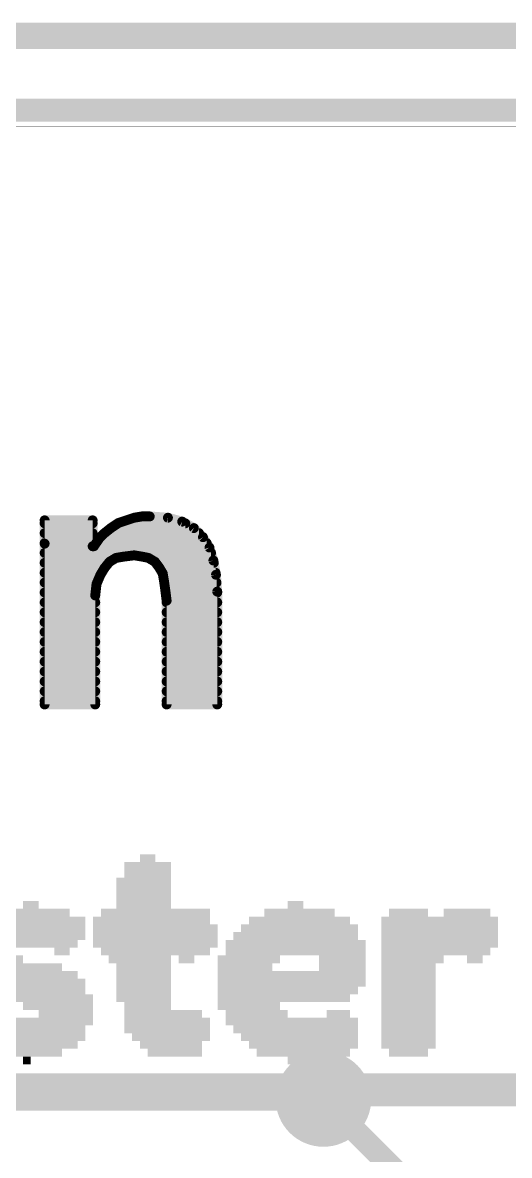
# Model space of a CAD drawing. Extents: x -31.8 to 54.9, y -28.5 to 33.1.
# Drawn here: x 16.56 to 20.31, y 24.39 to 33.12 of the extents above; entities that cross this region are included whole.
import ezdxf

# ---------------------------------------------------------------- set-up
doc = ezdxf.new("R2010")
doc.units = 0
for name, color, linetype in [('1', 12, 'CONTINUOUS'), ('16', 132, 'CONTINUOUS'), ('18', 110, 'CONTINUOUS'), ('20', 53, 'CONTINUOUS'), ('21', 41, 'CONTINUOUS'), ('22', 40, 'CONTINUOUS'), ('52', 253, 'CONTINUOUS')]:
    doc.layers.add(name, color=color, linetype=linetype)

# ---------------------------------------------------------------- blocks, each defined once
blk = doc.blocks.new('RECT')
blk.add_solid([(-0.5, -0.5), (0.5, -0.5), (-0.5, 0.5), (0.5, 0.5)])
blk = doc.blocks.new('ROUNDV')
at = {"const_width": 0.5}
blk.add_lwpolyline([(0, -0.25, 1), (0, 0.25, 1), (0, -0.25)], format="xyb", dxfattribs=at)

msp = doc.modelspace()

# ---------------------------------------------------------------- linework, layer by layer
at = {"layer": '1'}
for points, const_width in [([(25.4, 24.892), (0, 24.892)], 0.254), ([(18.8793, 24.8214), (19.5707, 24.13)], 0.1778)]:
    msp.add_lwpolyline(points, dxfattribs=dict(at, const_width=const_width))
at = {"layer": '1', "const_width": 0.0889}
msp.add_lwpolyline([(18.9107, 24.8528, 1), (18.8479, 24.79)], format="xyb", dxfattribs=at)
at = {"layer": '16'}
for points, const_width in [([(0, 24.892), (25.4, 24.892)], 0.254), ([(18.8793, 24.8214), (13.9136, 24.8214)], 0.1778)]:
    msp.add_lwpolyline(points, dxfattribs=dict(at, const_width=const_width))
at = {"layer": '16', "const_width": 0.0889}
msp.add_lwpolyline([(18.8793, 24.7769, 1), (18.8793, 24.8659)], format="xyb", dxfattribs=at)
at = {"layer": '20', "const_width": 0.2032}
msp.add_lwpolyline([(25.4, 33.02), (0, 33.02)], dxfattribs=at)
at = {"layer": '21', "const_width": 0.0762}
for points in [[(17.421, 29.304), (17.481, 29.314)], [(17.481, 29.314), (17.541, 29.314)], [(17.541, 29.314), (17.681, 29.304)], [(16.731, 29.284), (17.101, 29.284)], [(16.731, 29.104), (16.731, 29.284)], [(16.731, 29.2608), (17.101, 29.2608)], [(17.101, 29.284), (17.101, 29.084)], [(17.191, 29.184), (17.241, 29.224)], [(17.241, 29.224), (17.301, 29.264)], [(17.2962, 29.2608), (17.8148, 29.2608)], [(17.301, 29.264), (17.361, 29.284)], [(17.361, 29.284), (17.421, 29.304)], [(17.681, 29.304), (17.791, 29.274)], [(17.791, 29.274), (17.881, 29.224)], [(17.881, 29.224), (17.951, 29.154)], [(16.731, 29.1846), (17.101, 29.1846)], [(17.111, 29.084), (17.151, 29.144)], [(17.151, 29.144), (17.191, 29.184)], [(17.1918, 29.1846), (17.9204, 29.1846)], [(17.951, 29.154), (18.001, 29.074)], [(16.731, 29.1084), (17.101, 29.1084)], [(16.731, 27.864), (16.731, 29.104)], [(17.101, 29.084), (17.111, 29.084)], [(17.1273, 29.1084), (17.9795, 29.1084)], [(18.001, 29.074), (18.031, 28.974)], [(16.731, 29.0322), (18.0135, 29.0322)], [(17.231, 28.964), (17.191, 28.914)], [(17.281, 28.994), (17.231, 28.964)], [(17.341, 29.004), (17.281, 28.994)], [(17.421, 29.014), (17.341, 29.004)], [(17.481, 29.004), (17.421, 29.014)], [(17.531, 28.994), (17.481, 29.004)], [(17.581, 28.964), (17.531, 28.994)], [(17.611, 28.924), (17.581, 28.964)], [(18.031, 28.974), (18.051, 28.864)], [(16.731, 28.956), (17.2246, 28.956)], [(16.731, 28.8798), (17.1705, 28.8798)], [(17.191, 28.914), (17.161, 28.864)], [(17.587, 28.956), (18.0343, 28.956)], [(17.641, 28.874), (17.611, 28.924)], [(17.6375, 28.8798), (18.0481, 28.8798)], [(17.651, 28.814), (17.641, 28.874)], [(16.731, 28.8036), (17.1351, 28.8036)], [(17.131, 28.794), (17.121, 28.704)], [(17.161, 28.864), (17.131, 28.794)], [(17.661, 28.744), (17.651, 28.814)], [(17.6525, 28.8036), (18.0556, 28.8036)], [(18.051, 28.864), (18.061, 28.734)], [(16.731, 28.7274), (17.1236, 28.7274)], [(17.121, 28.704), (17.121, 27.864)], [(17.671, 28.664), (17.661, 28.744)], [(17.6631, 28.7274), (18.061, 28.7274)], [(18.061, 28.734), (18.061, 27.864)], [(16.731, 28.6512), (17.121, 28.6512)], [(17.671, 27.864), (17.671, 28.664)], [(17.671, 28.6512), (18.061, 28.6512)], [(16.731, 28.575), (17.121, 28.575)], [(17.671, 28.575), (18.061, 28.575)], [(16.731, 28.4988), (17.121, 28.4988)], [(17.671, 28.4988), (18.061, 28.4988)], [(16.731, 28.4226), (17.121, 28.4226)], [(17.671, 28.4226), (18.061, 28.4226)], [(16.731, 28.3464), (17.121, 28.3464)], [(16.731, 28.2702), (17.121, 28.2702)], [(17.671, 28.3464), (18.061, 28.3464)], [(17.671, 28.2702), (18.061, 28.2702)], [(16.731, 28.194), (17.121, 28.194)], [(17.671, 28.194), (18.061, 28.194)], [(16.731, 28.1178), (17.121, 28.1178)], [(17.671, 28.1178), (18.061, 28.1178)], [(16.731, 28.0416), (17.121, 28.0416)], [(17.671, 28.0416), (18.061, 28.0416)], [(16.731, 27.9654), (17.121, 27.9654)], [(17.671, 27.9654), (18.061, 27.9654)], [(16.731, 27.8892), (17.121, 27.8892)], [(17.121, 27.864), (16.731, 27.864)], [(17.671, 27.8892), (18.061, 27.8892)], [(18.061, 27.864), (17.671, 27.864)]]:
    msp.add_lwpolyline(points, dxfattribs=at)
at = {"layer": '21', "const_width": 0.0381}
for points in [[(17.481, 29.3331, 1), (17.481, 29.295)], [(17.4841, 29.2952, 1), (17.4779, 29.3328)], [(17.5424, 29.333, 1), (17.5396, 29.295)], [(17.541, 29.295, 1), (17.541, 29.3331)], [(16.731, 29.3031, 1), (16.731, 29.265)], [(16.7501, 29.284, 1), (16.712, 29.284)], [(16.731, 29.2798, 1), (16.731, 29.2417)], [(17.12, 29.284, 1), (17.0819, 29.284)], [(17.101, 29.265, 1), (17.101, 29.3031)], [(17.101, 29.2417, 1), (17.101, 29.2798)], [(17.2529, 29.2091, 1), (17.2291, 29.2389)], [(17.2962, 29.2798, 1), (17.2962, 29.2417)], [(17.295, 29.2821, 1), (17.307, 29.2459)], [(17.3116, 29.2481, 1), (17.2904, 29.2799)], [(17.355, 29.3021, 1), (17.367, 29.2659)], [(17.367, 29.2659, 1), (17.355, 29.3021)], [(17.4179, 29.3228, 1), (17.4241, 29.2852)], [(17.427, 29.2859, 1), (17.415, 29.3221)], [(17.686, 29.3224, 1), (17.676, 29.2856)], [(17.6796, 29.285, 1), (17.6824, 29.323)], [(17.8003, 29.2907, 1), (17.7817, 29.2573)], [(17.786, 29.2556, 1), (17.796, 29.2924)], [(17.8148, 29.2417, 1), (17.8148, 29.2798)], [(17.8945, 29.2375, 1), (17.8675, 29.2105)], [(16.731, 29.2036, 1), (16.731, 29.1655)], [(17.101, 29.1655, 1), (17.101, 29.2036)], [(17.1375, 29.1575, 1), (17.1645, 29.1305)], [(17.1669, 29.1334, 1), (17.1351, 29.1546)], [(17.1791, 29.1989, 1), (17.2029, 29.1691)], [(17.1918, 29.2036, 1), (17.1918, 29.1655)], [(17.2045, 29.1705, 1), (17.1775, 29.1975)], [(17.2304, 29.2399, 1), (17.2516, 29.2081)], [(17.8717, 29.2073, 1), (17.8903, 29.2407)], [(17.9204, 29.1655, 1), (17.9204, 29.2036)], [(17.9672, 29.1641, 1), (17.9348, 29.1439)], [(17.9375, 29.1405, 1), (17.9645, 29.1675)], [(16.731, 29.1275, 1), (16.731, 29.0894)], [(16.7501, 29.104, 1), (16.712, 29.104)], [(16.712, 29.104, 1), (16.7501, 29.104)], [(17.101, 29.103, 1), (17.101, 29.0649)], [(17.0819, 29.084, 1), (17.12, 29.084)], [(17.0951, 29.0946, 1), (17.1269, 29.0734)], [(17.101, 29.0894, 1), (17.101, 29.1275)], [(17.1273, 29.1275, 1), (17.1273, 29.0894)], [(17.111, 29.0649, 1), (17.111, 29.103)], [(17.9795, 29.0894, 1), (17.9795, 29.1275)], [(18.0192, 29.0795, 1), (17.9828, 29.0685)], [(17.9848, 29.0639, 1), (18.0172, 29.0841)], [(16.731, 29.0513, 1), (16.731, 29.0132)], [(17.2212, 28.9803, 1), (17.2408, 28.9477)], [(17.2459, 28.9521, 1), (17.2161, 28.9759)], [(17.2779, 29.0128, 1), (17.2841, 28.9752)], [(17.2908, 28.9777, 1), (17.2712, 29.0103)], [(17.3386, 29.0229, 1), (17.3434, 28.9851)], [(17.3441, 28.9852, 1), (17.3379, 29.0228)], [(17.4241, 29.0328, 1), (17.4179, 28.9952)], [(17.4234, 28.9951, 1), (17.4186, 29.0329)], [(17.4847, 29.0227, 1), (17.4773, 28.9853)], [(17.4779, 28.9852, 1), (17.4841, 29.0228)], [(17.5408, 29.0103, 1), (17.5212, 28.9777)], [(17.5273, 28.9753, 1), (17.5347, 29.0127)], [(17.5962, 28.9754, 1), (17.5658, 28.9526)], [(17.5712, 28.9477, 1), (17.5908, 28.9803)], [(18.0497, 28.9774, 1), (18.0123, 28.9706)], [(18.0135, 29.0132, 1), (18.0135, 29.0513)], [(16.731, 28.9751, 1), (16.731, 28.937)], [(16.731, 28.8989, 1), (16.731, 28.8608)], [(17.1705, 28.8608, 1), (17.1705, 28.8989)], [(17.1761, 28.9259, 1), (17.2059, 28.9021)], [(17.2073, 28.9042, 1), (17.1747, 28.9238)], [(17.2246, 28.937, 1), (17.2246, 28.9751)], [(17.587, 28.9751, 1), (17.587, 28.937)], [(17.6273, 28.9338, 1), (17.5947, 28.9142)], [(17.5958, 28.9126, 1), (17.6262, 28.9354)], [(17.6375, 28.8989, 1), (17.6375, 28.8608)], [(17.6598, 28.8771, 1), (17.6222, 28.8709)], [(18.0128, 28.9685, 1), (18.0492, 28.9795)], [(18.0343, 28.937, 1), (18.0343, 28.9751)], [(18.0481, 28.8608, 1), (18.0481, 28.8989)], [(16.731, 28.8227, 1), (16.731, 28.7846)], [(17.1499, 28.7919, 1), (17.1121, 28.7961)], [(17.1351, 28.7846, 1), (17.1351, 28.8227)], [(17.1447, 28.8738, 1), (17.1773, 28.8542)], [(17.1785, 28.8565, 1), (17.1435, 28.8715)], [(17.6247, 28.8642, 1), (17.6573, 28.8838)], [(17.6699, 28.8167, 1), (17.6321, 28.8113)], [(17.6322, 28.8109, 1), (17.6698, 28.8171)], [(17.6525, 28.8227, 1), (17.6525, 28.7846)], [(18.07, 28.8655, 1), (18.032, 28.8625)], [(18.0323, 28.8606, 1), (18.0697, 28.8674)], [(18.0556, 28.7846, 1), (18.0556, 28.8227)], [(16.731, 28.7465, 1), (16.731, 28.7084)], [(17.1401, 28.704, 1), (17.102, 28.704)], [(17.1135, 28.8015, 1), (17.1485, 28.7865)], [(17.1236, 28.7084, 1), (17.1236, 28.7465)], [(17.6799, 28.7464, 1), (17.6421, 28.7416)], [(17.6421, 28.7413, 1), (17.6799, 28.7467)], [(17.6631, 28.7465, 1), (17.6631, 28.7084)], [(18.08, 28.734, 1), (18.0419, 28.734)], [(18.042, 28.7325, 1), (18.08, 28.7355)], [(18.061, 28.7084, 1), (18.061, 28.7465)], [(16.731, 28.6703, 1), (16.731, 28.6322)], [(17.1021, 28.7061, 1), (17.1399, 28.7019)], [(17.121, 28.6322, 1), (17.121, 28.6703)], [(17.69, 28.664, 1), (17.6519, 28.664)], [(17.671, 28.6703, 1), (17.671, 28.6322)], [(17.6521, 28.6616, 1), (17.6899, 28.6664)], [(18.061, 28.6322, 1), (18.061, 28.6703)], [(16.731, 28.5941, 1), (16.731, 28.556)], [(17.121, 28.556, 1), (17.121, 28.5941)], [(17.671, 28.5941, 1), (17.671, 28.556)], [(18.061, 28.556, 1), (18.061, 28.5941)], [(16.731, 28.5179, 1), (16.731, 28.4798)], [(17.121, 28.4798, 1), (17.121, 28.5179)], [(17.671, 28.5179, 1), (17.671, 28.4798)], [(18.061, 28.4798, 1), (18.061, 28.5179)], [(16.731, 28.4417, 1), (16.731, 28.4036)], [(17.121, 28.4036, 1), (17.121, 28.4417)], [(17.671, 28.4417, 1), (17.671, 28.4036)], [(18.061, 28.4036, 1), (18.061, 28.4417)], [(16.731, 28.3655, 1), (16.731, 28.3274)], [(16.731, 28.2893, 1), (16.731, 28.2512)], [(17.121, 28.3274, 1), (17.121, 28.3655)], [(17.121, 28.2512, 1), (17.121, 28.2893)], [(17.671, 28.3655, 1), (17.671, 28.3274)], [(17.671, 28.2893, 1), (17.671, 28.2512)], [(18.061, 28.3274, 1), (18.061, 28.3655)], [(18.061, 28.2512, 1), (18.061, 28.2893)], [(16.731, 28.2131, 1), (16.731, 28.175)], [(17.121, 28.175, 1), (17.121, 28.2131)], [(17.671, 28.2131, 1), (17.671, 28.175)], [(18.061, 28.175, 1), (18.061, 28.2131)], [(16.731, 28.1369, 1), (16.731, 28.0988)], [(17.121, 28.0988, 1), (17.121, 28.1369)], [(17.671, 28.1369, 1), (17.671, 28.0988)], [(18.061, 28.0988, 1), (18.061, 28.1369)], [(16.731, 28.0607, 1), (16.731, 28.0226)], [(17.121, 28.0226, 1), (17.121, 28.0607)], [(17.671, 28.0607, 1), (17.671, 28.0226)], [(18.061, 28.0226, 1), (18.061, 28.0607)], [(16.731, 27.9845, 1), (16.731, 27.9464)], [(17.121, 27.9464, 1), (17.121, 27.9845)], [(17.671, 27.9845, 1), (17.671, 27.9464)], [(18.061, 27.9464, 1), (18.061, 27.9845)], [(16.731, 27.9083, 1), (16.731, 27.8702)], [(16.731, 27.8831, 1), (16.731, 27.845)], [(16.712, 27.864, 1), (16.7501, 27.864)], [(17.102, 27.864, 1), (17.1401, 27.864)], [(17.121, 27.8702, 1), (17.121, 27.9083)], [(17.121, 27.845, 1), (17.121, 27.8831)], [(17.671, 27.9083, 1), (17.671, 27.8702)], [(17.671, 27.8831, 1), (17.671, 27.845)], [(17.6519, 27.864, 1), (17.69, 27.864)], [(18.0419, 27.864, 1), (18.08, 27.864)], [(18.061, 27.8702, 1), (18.061, 27.9083)], [(18.061, 27.845, 1), (18.061, 27.8831)]]:
    msp.add_lwpolyline(points, format="xyb", dxfattribs=at)
at = {"layer": '22', "const_width": 0.1778}
msp.add_lwpolyline([(20.827, 32.447), (4.573, 32.447)], dxfattribs=at)
at = {"layer": '52', "const_width": 0.0025}
msp.add_lwpolyline([(20.7, 32.32), (4.7, 32.32)], dxfattribs=at)

# ---------------------------------------------------------------- block references
at = {"layer": '18', "xscale": 0.7366, "yscale": 0.7366}
msp.add_blockref('ROUNDV', (18.8793, 24.8214), dxfattribs=at)
msp.add_blockref('ROUNDV', (18.8793, 24.8214), dxfattribs=at)
at = {"layer": '21', "yscale": 0.06}
for p, xscale in [((17.5246, 26.6188), 0.36), ((17.5246, 26.6788), 0.12), ((17.5246, 26.5588), 0.36), ((17.4946, 26.4988), 0.42), ((17.4946, 26.4388), 0.42), ((17.4946, 26.3788), 0.42), ((16.6246, 26.3188), 0.12), ((17.4946, 26.3188), 0.42), ((18.6646, 26.3188), 0.12), ((16.6546, 26.1988), 0.78), ((16.6246, 26.2588), 0.6), ((17.5546, 26.1988), 0.9), ((17.5846, 26.2588), 0.84), ((18.6946, 26.1988), 0.78), ((18.6946, 26.2588), 0.54), ((19.7746, 26.1988), 0.9), ((19.5346, 26.2588), 0.3), ((19.9846, 26.2588), 0.36), ((16.6246, 26.1388), 0.84), ((17.5846, 26.1388), 0.96), ((18.6946, 26.1388), 0.9), ((19.7746, 26.1388), 0.9), ((16.5946, 26.0788), 0.9), ((16.5646, 26.0188), 0.84), ((17.5846, 26.0788), 0.96), ((17.5846, 26.0188), 0.96), ((18.6646, 26.0188), 1.08), ((18.6646, 26.0788), 0.96), ((19.7746, 26.0788), 0.9), ((19.7746, 26.0188), 0.9), ((16.8646, 25.9588), 0.12), ((17.5846, 25.9588), 0.84), ((18.6646, 25.9588), 1.08), ((19.7446, 25.9588), 0.84), ((16.3546, 25.8988), 0.42), ((16.5046, 25.8388), 0.72), ((17.4646, 25.8988), 0.48), ((17.4946, 25.8388), 0.42), ((17.8246, 25.8988), 0.12), ((18.3046, 25.8988), 0.48), ((18.2746, 25.8388), 0.42), ((19.0246, 25.8988), 0.36), ((19.0246, 25.8388), 0.36), ((19.5646, 25.8988), 0.48), ((19.5346, 25.8388), 0.42), ((20.0446, 25.8988), 0.12), ((16.5946, 25.7788), 0.78), ((17.4946, 25.7788), 0.42), ((18.6346, 25.7788), 1.14), ((19.5346, 25.7788), 0.42), ((16.6246, 25.7188), 0.84), ((16.6546, 25.6588), 0.78), ((17.4946, 25.7188), 0.42), ((17.4946, 25.6588), 0.42), ((18.6346, 25.7188), 1.14), ((18.6046, 25.6588), 1.08), ((19.5346, 25.7188), 0.42), ((19.5346, 25.6588), 0.42), ((16.7446, 25.5988), 0.72), ((17.4946, 25.5988), 0.42), ((18.5746, 25.5988), 1.02), ((19.5346, 25.5988), 0.42), ((16.8346, 25.5388), 0.54), ((16.8946, 25.4788), 0.42), ((17.5246, 25.5388), 0.36), ((17.6446, 25.4788), 0.6), ((18.3046, 25.5388), 0.48), ((18.3646, 25.4788), 0.48), ((18.9946, 25.4788), 0.18), ((19.5346, 25.5388), 0.42), ((19.5346, 25.4788), 0.42), ((16.6246, 25.4188), 0.96), ((17.6746, 25.4188), 0.66), ((18.6346, 25.4188), 1.02), ((19.5346, 25.4188), 0.42), ((16.5946, 25.3588), 0.9), ((17.6746, 25.3588), 0.66), ((18.6646, 25.3588), 0.96), ((19.5346, 25.3588), 0.42), ((16.5946, 25.2988), 0.9), ((16.5646, 25.2388), 0.84), ((17.7046, 25.2988), 0.6), ((17.7046, 25.2388), 0.48), ((18.6946, 25.2988), 0.9), ((18.7246, 25.2388), 0.84), ((19.5346, 25.2988), 0.42), ((19.5346, 25.2388), 0.42), ((16.5646, 25.1788), 0.6), ((17.7346, 25.1788), 0.42), ((18.7246, 25.1788), 0.72), ((19.5346, 25.1788), 0.3), ((16.5946, 25.1188), 0.06), ((18.7246, 25.1188), 0.24)]:
    msp.add_blockref('RECT', p, dxfattribs=dict(at, xscale=xscale))

doc.saveas('drawing.dxf')
